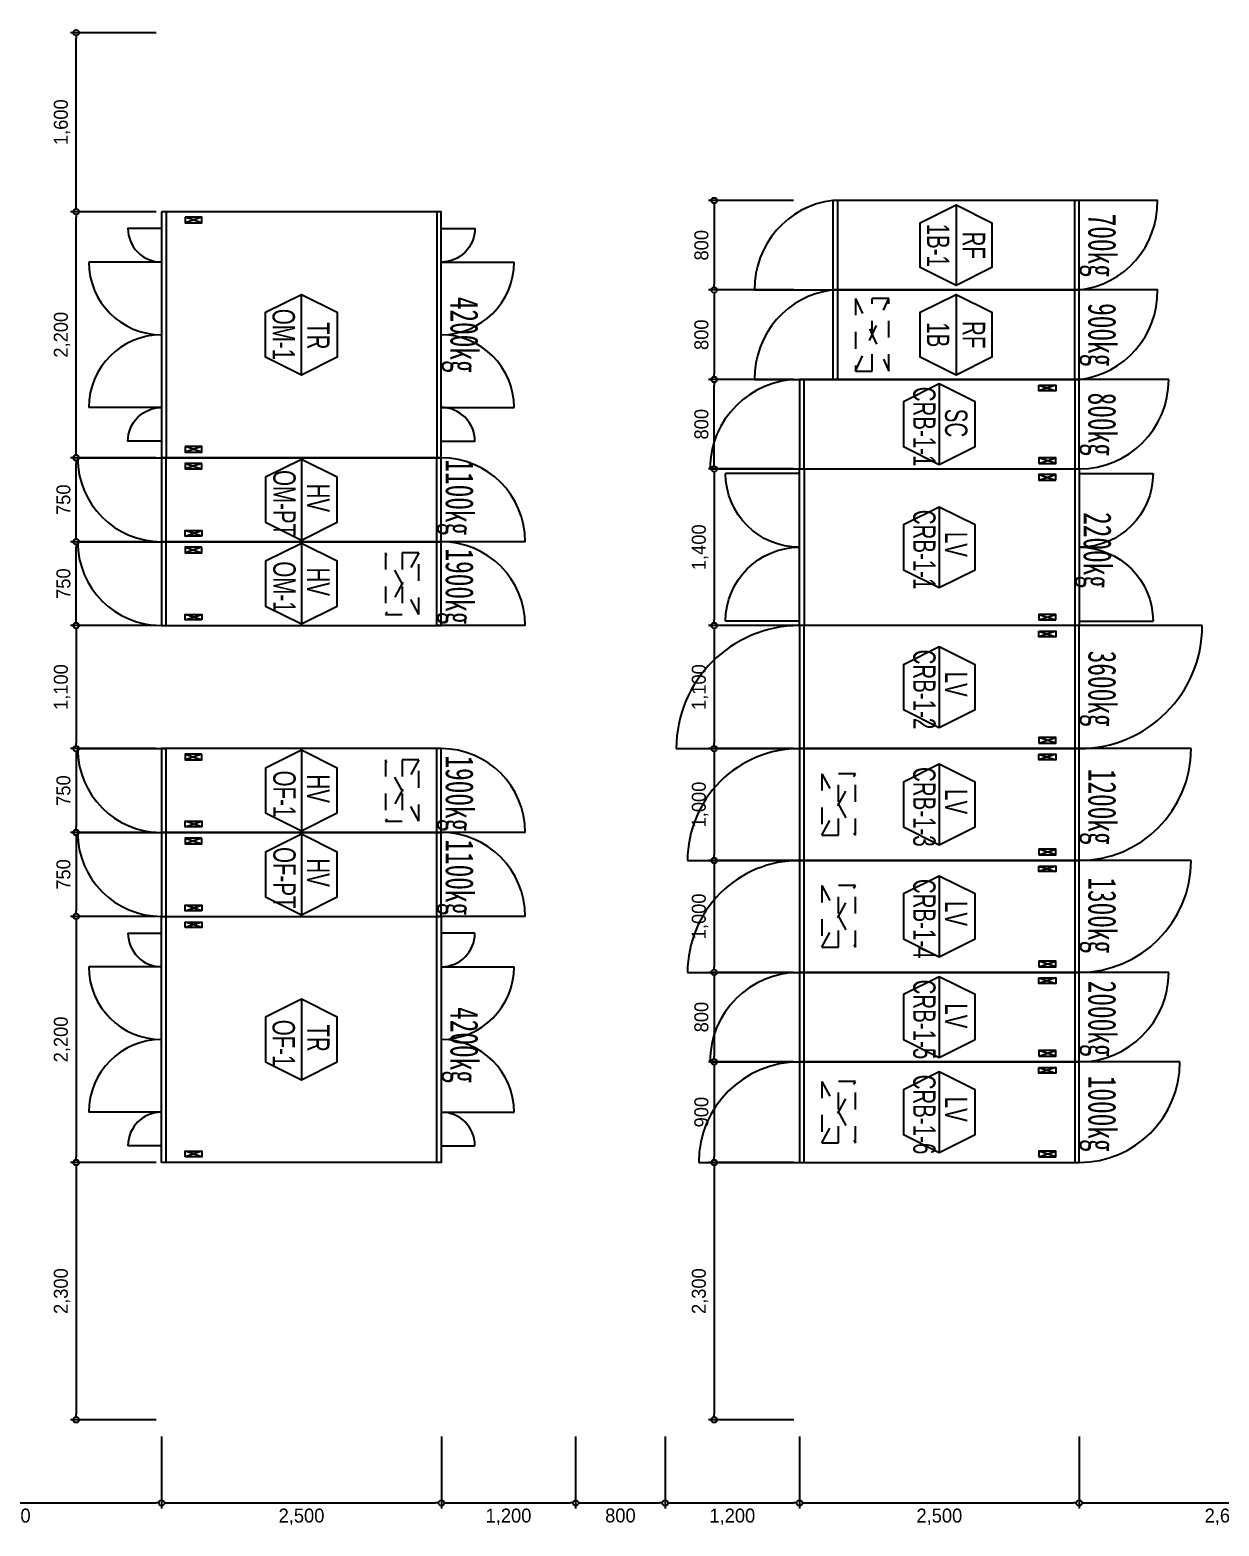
# Model space of a CAD drawing. Header units: millimetres. Extents: x 89978 to 501025, y -351975 to 837171.
# Drawn here: x 118677 to 129304, y -245645 to -232270 of the extents above; entities that cross this region are included whole.
import ezdxf
from ezdxf.enums import TextEntityAlignment as Align

# ---------------------------------------------------------------- set-up
doc = ezdxf.new("R2010")
doc.units = ezdxf.units.MM
doc.header["$LTSCALE"] = 150
doc.linetypes.add('D1', pattern=[3, 1, -1, 1])
doc.layers.get('Defpoints').update_dxf_attribs({"color": 150})
for name, color, linetype in [('------00 Switch Gear', 3, 'Continuous'), ('------00 Switch Gear_Number', 1, 'Continuous'), ('-----36 Dimension', 1, 'Continuous'), ('20251030_전기하중검토', 241, 'Continuous'), ('e-panel-name', 7, 'Continuous')]:
    doc.layers.add(name, color=color, linetype=linetype)
doc.layers.add('NOPLOT', color=191, linetype='Continuous', plot=False)
doc.styles.add('dd', font='')
doc.styles.add('ELEC', font='')
doc.styles.add('Gtx', font='')
doc.styles.get('dd').set_extended_font_data('DotumChe')
doc.styles.get('ELEC').set_extended_font_data('Dotum')
doc.styles.get('Gtx').set_extended_font_data('Dotum')
doc.dimstyles.new('ELEC', dxfattribs={"dimscale": 100, "dimtxt": 2, "dimasz": 1, "dimexe": 2, "dimexo": 1, "dimgap": 1, "dimtad": 1, "dimdec": 0, "dimrnd": 0.25, "dimzin": 9, "dimdsep": 32, "dimlunit": 6, "dimtxsty": 'ELEC', "dimblk": 'Z_DOT', "dimcen": 3, "dimclrd": 7, "dimclre": 7, "dimclrt": 3, "dimadec": 0, "dimazin": 0, "dimtfac": 1, "dimtdec": 0, "dimtix": 1, "dimtmove": 2, "dimatfit": 1, "dimfxl": 1, "dimarcsym": 0})

# ---------------------------------------------------------------- blocks, each defined once
blk = doc.blocks.new('_DOTBLANK')
at = {"color": 0, "linetype": 'ByBlock'}
blk.add_line((-0.5, 0), (-1, 0), dxfattribs=at)
blk.add_circle((0, 0), 0.5, dxfattribs=at)
blk = doc.blocks.new('*D774')
at = {"layer": '-----36 Dimension', "color": 0, "lineweight": -2, "transparency": 16777216}
for p, q in [((125501, -234595, 0), (124741, -234595, 0)), ((124791, -234645, 0), (124791, -235345, 0)), ((125505, -235395, 0), (124741, -235395, 0))]:
    blk.add_line(p, q, dxfattribs=at)
at = {"layer": 'Defpoints', "color": 0, "transparency": 16777216}
for p in [(125551, -234595, 0), (124791, -235395, 0), (125555, -235395, 0)]:
    blk.add_point(p, dxfattribs=at)
at = {"layer": '-----36 Dimension', "color": 0, "lineweight": -2, "transparency": 16777216, "xscale": 50, "yscale": 50, "zscale": 50}
for p, rotation in [((124791, -234595, 0), 90), ((124791, -235395, 0), 270)]:
    blk.add_blockref('_DOTBLANK', p, dxfattribs=dict(at, rotation=rotation))
at = {"layer": '-----36 Dimension', "color": 0, "transparency": 16777216, "insert": (124678, -234995, 0), "char_height": 125, "attachment_point": 5, "rotation": 90, "style": 'Gtx'}
blk.add_mtext('800', dxfattribs=at)
blk = doc.blocks.new('Z_DOT')
for p, q in [((-2, 0), (2, 0)), ((0, -2), (0, 2))]:
    blk.add_line(p, q)
for radius in [2.5, 1.25]:
    blk.add_circle((0, 0), radius)
blk = doc.blocks.new('*D775')
at = {"layer": '-----36 Dimension', "color": 0, "lineweight": -2, "transparency": 16777216}
for p, q in [((125501, -233795, 0), (124741, -233795, 0)), ((124791, -233845, 0), (124791, -234545, 0)), ((125505, -234595, 0), (124741, -234595, 0))]:
    blk.add_line(p, q, dxfattribs=at)
at = {"layer": 'Defpoints', "color": 0, "transparency": 16777216}
for p in [(125551, -233795, 0), (124791, -234595, 0), (125555, -234595, 0)]:
    blk.add_point(p, dxfattribs=at)
at = {"layer": '-----36 Dimension', "color": 0, "lineweight": -2, "transparency": 16777216, "xscale": 50, "yscale": 50, "zscale": 50}
for p, rotation in [((124791, -233795, 0), 90), ((124791, -234595, 0), 270)]:
    blk.add_blockref('_DOTBLANK', p, dxfattribs=dict(at, rotation=rotation))
at = {"layer": '-----36 Dimension', "color": 0, "transparency": 16777216, "insert": (124678, -234195, 0), "char_height": 125, "attachment_point": 5, "rotation": 90, "style": 'Gtx'}
blk.add_mtext('800', dxfattribs=at)
blk = doc.blocks.new('750X2500')
at = {"layer": '------00 Switch Gear'}
for p, q in [((-3250, 750), (-2458, 750)), ((-2460, 750), (-2460, 0)), ((-210, 700), (-360, 650)), ((-360, 700), (-210, 650)), ((-40, 750), (-40, 0)), ((-210, 50), (-360, 100)), ((-360, 50), (-210, 100)), ((750, 0), (-42, 0))]:
    blk.add_line(p, q, dxfattribs=at)
for points in [[(-2500, 750), (-2500, 0), (0, 0), (0, 750)], [(-360, 700), (-210, 700), (-210, 650), (-360, 650)], [(-360, 50), (-210, 50), (-210, 100), (-360, 100)]]:
    blk.add_lwpolyline(points, close=True, dxfattribs=at)
for centre, start, end in [((-2500, 750), 180, 270), ((0, 0), 0, 90)]:
    blk.add_arc(centre, 750, start, end, dxfattribs=at)
blk = doc.blocks.new('*D704')
at = {"layer": '-----36 Dimension', "color": 0, "lineweight": -2, "transparency": 16777216}
for p, q in [((119803, -236845), (119040, -236845)), ((119090, -237545), (119090, -236895)), ((119804, -237595), (119040, -237595))]:
    blk.add_line(p, q, dxfattribs=at)
at = {"layer": 'Defpoints', "color": 0, "transparency": 16777216}
for p in [(119090, -236845), (119853, -236845), (119854, -237595)]:
    blk.add_point(p, dxfattribs=at)
at = {"layer": '-----36 Dimension', "color": 0, "lineweight": -2, "transparency": 16777216, "xscale": 50, "yscale": 50, "zscale": 50}
for p, rotation in [((119090, -236845), 90), ((119090, -237595), 270)]:
    blk.add_blockref('_DOTBLANK', p, dxfattribs=dict(at, rotation=rotation))
at = {"layer": '-----36 Dimension', "color": 0, "transparency": 16777216, "insert": (118977, -237220), "char_height": 125, "attachment_point": 5, "rotation": 90, "style": 'Gtx'}
blk.add_mtext('750', dxfattribs=at)
blk = doc.blocks.new('*D705')
at = {"layer": '-----36 Dimension', "color": 0, "lineweight": -2, "transparency": 16777216}
for p, q in [((119803, -236095), (119040, -236095)), ((119090, -236795), (119090, -236145)), ((119803, -236845), (119040, -236845))]:
    blk.add_line(p, q, dxfattribs=at)
at = {"layer": 'Defpoints', "color": 0, "transparency": 16777216}
for p in [(119090, -236095), (119853, -236095), (119853, -236845)]:
    blk.add_point(p, dxfattribs=at)
at = {"layer": '-----36 Dimension', "color": 0, "lineweight": -2, "transparency": 16777216, "xscale": 50, "yscale": 50, "zscale": 50}
for p, rotation in [((119090, -236095), 90), ((119090, -236845), 270)]:
    blk.add_blockref('_DOTBLANK', p, dxfattribs=dict(at, rotation=rotation))
at = {"layer": '-----36 Dimension', "color": 0, "transparency": 16777216, "insert": (118977, -236470), "char_height": 125, "attachment_point": 5, "rotation": 90, "style": 'Gtx'}
blk.add_mtext('750', dxfattribs=at)
blk = doc.blocks.new('*D706')
at = {"layer": '-----36 Dimension', "color": 0, "lineweight": -2, "transparency": 16777216}
for p, q in [((125504, -235395, 0), (124741, -235395, 0)), ((124791, -236145, 0), (124791, -235445, 0)), ((125501, -236195, 0), (124741, -236195, 0))]:
    blk.add_line(p, q, dxfattribs=at)
at = {"layer": 'Defpoints', "color": 0, "transparency": 16777216}
for p in [(124791, -235395, 0), (125554, -235395, 0), (125551, -236195)]:
    blk.add_point(p, dxfattribs=at)
at = {"layer": '-----36 Dimension', "color": 0, "lineweight": -2, "transparency": 16777216, "xscale": 50, "yscale": 50, "zscale": 50}
for p, rotation in [((124791, -235395, 0), 90), ((124791, -236195, 0), 270)]:
    blk.add_blockref('_DOTBLANK', p, dxfattribs=dict(at, rotation=rotation))
at = {"layer": '-----36 Dimension', "color": 0, "transparency": 16777216, "insert": (124678, -235795, 0), "char_height": 125, "attachment_point": 5, "rotation": 90, "style": 'Gtx'}
blk.add_mtext('800', dxfattribs=at)
blk = doc.blocks.new('800X2500')
at = {"layer": '------00 Switch Gear'}
for p, q in [((-2460, 800), (-2460, 0)), ((-210, 750), (-360, 700)), ((-360, 750), (-210, 700)), ((800, 800), (-42, 800)), ((-40, 800), (-40, 0)), ((-3300, 0), (-2458, 0)), ((-210, 50), (-360, 100)), ((-360, 50), (-210, 100))]:
    blk.add_line(p, q, dxfattribs=at)
for points in [[(-2500, 800), (-2500, 0), (0, 0), (0, 800)], [(-360, 750), (-210, 750), (-210, 700), (-360, 700)], [(-360, 50), (-210, 50), (-210, 100), (-360, 100)]]:
    blk.add_lwpolyline(points, close=True, dxfattribs=at)
for centre, start, end in [((-2500, 0), 90, 180), ((0, 800), 270, 0)]:
    blk.add_arc(centre, 800, start, end, dxfattribs=at)
blk = doc.blocks.new('1100X2500')
at = {"layer": '------00 Switch Gear'}
for p, q in [((-2460, 1100), (-2460, 0)), ((1100, 1100), (-42, 1100)), ((-40, 1100), (-40, 0)), ((-210, 1050), (-360, 1000)), ((-360, 1050), (-210, 1000)), ((-3600, 0), (-2458, 0)), ((-210, 50), (-360, 100)), ((-360, 50), (-210, 100))]:
    blk.add_line(p, q, dxfattribs=at)
at = {"layer": '------00 Switch Gear', "elevation": 0}
for points in [[(-2500, 1100), (-2500, 0), (0, 0), (0, 1100)], [(-360, 1050), (-210, 1050), (-210, 1000), (-360, 1000)], [(-360, 50), (-210, 50), (-210, 100), (-360, 100)]]:
    blk.add_lwpolyline(points, close=True, dxfattribs=at)
at = {"layer": '------00 Switch Gear'}
for centre, start, end in [((-2500, 0), 90, 180), ((0, 1100), 270, 0)]:
    blk.add_arc(centre, 1100, start, end, dxfattribs=at)
blk = doc.blocks.new('900X2500')
at = {"layer": '------00 Switch Gear'}
for p, q in [((-2460, 900), (-2460, 0)), ((-210, 850), (-360, 800)), ((-360, 850), (-210, 800)), ((900, 900), (-42, 900)), ((-40, 900), (-40, 0)), ((-3400, 0), (-2458, 0)), ((-210, 50), (-360, 100)), ((-360, 50), (-210, 100))]:
    blk.add_line(p, q, dxfattribs=at)
at = {"layer": '------00 Switch Gear', "elevation": 0}
for points in [[(-2500, 900), (-2500, 0), (0, 0), (0, 900)], [(-360, 850), (-210, 850), (-210, 800), (-360, 800)], [(-360, 50), (-210, 50), (-210, 100), (-360, 100)]]:
    blk.add_lwpolyline(points, close=True, dxfattribs=at)
at = {"layer": '------00 Switch Gear'}
for centre, start, end in [((-2500, 0), 90, 180), ((0, 900), 270, 0)]:
    blk.add_arc(centre, 900, start, end, dxfattribs=at)
blk = doc.blocks.new('*D719')
at = {"layer": '-----36 Dimension', "color": 0, "lineweight": -2, "transparency": 16777216}
for p, q in [((117104, -244845), (117104, -245489)), ((119854, -244845), (119854, -245489)), ((117154, -245439), (119804, -245439))]:
    blk.add_line(p, q, dxfattribs=at)
at = {"layer": 'Defpoints', "color": 0, "transparency": 16777216}
for p in [(117104, -243595), (119854, -243595), (119854, -245439)]:
    blk.add_point(p, dxfattribs=at)
at = {"layer": '-----36 Dimension', "color": 0, "lineweight": -2, "transparency": 16777216, "xscale": 50, "yscale": 50, "zscale": 50, "rotation": 180}
blk.add_blockref('_DOTBLANK', (117104, -245439), dxfattribs=at)
at = {"layer": '-----36 Dimension', "color": 0, "lineweight": -2, "transparency": 16777216, "xscale": 50, "yscale": 50, "zscale": 50}
blk.add_blockref('_DOTBLANK', (119854, -245439), dxfattribs=at)
at = {"layer": '-----36 Dimension', "color": 0, "transparency": 16777216, "insert": (118479, -245563), "char_height": 125, "attachment_point": 5, "style": 'Gtx'}
blk.add_mtext('2,750', dxfattribs=at)
blk = doc.blocks.new('*D720')
at = {"layer": '-----36 Dimension', "color": 0, "lineweight": -2, "transparency": 16777216}
for p, q in [((119854, -244845), (119854, -245489)), ((122354, -244845), (122354, -245489)), ((119904, -245439), (122304, -245439))]:
    blk.add_line(p, q, dxfattribs=at)
at = {"layer": 'Defpoints', "color": 0, "transparency": 16777216}
for p in [(119854, -243595), (122354, -243595), (122354, -245439)]:
    blk.add_point(p, dxfattribs=at)
at = {"layer": '-----36 Dimension', "color": 0, "lineweight": -2, "transparency": 16777216, "xscale": 50, "yscale": 50, "zscale": 50, "rotation": 180}
blk.add_blockref('_DOTBLANK', (119854, -245439), dxfattribs=at)
at = {"layer": '-----36 Dimension', "color": 0, "lineweight": -2, "transparency": 16777216, "xscale": 50, "yscale": 50, "zscale": 50}
blk.add_blockref('_DOTBLANK', (122354, -245439), dxfattribs=at)
at = {"layer": '-----36 Dimension', "color": 0, "transparency": 16777216, "insert": (121104, -245563), "char_height": 125, "attachment_point": 5, "style": 'Gtx'}
blk.add_mtext('2,500', dxfattribs=at)
blk = doc.blocks.new('*D721')
at = {"layer": '-----36 Dimension', "color": 0, "lineweight": -2, "transparency": 16777216}
for p, q in [((122354, -244845), (122354, -245489)), ((123554, -244845), (123554, -245489)), ((122404, -245439), (123504, -245439))]:
    blk.add_line(p, q, dxfattribs=at)
at = {"layer": 'Defpoints', "color": 0, "transparency": 16777216}
for p in [(122354, -243595), (123554, -243595), (123554, -245439)]:
    blk.add_point(p, dxfattribs=at)
at = {"layer": '-----36 Dimension', "color": 0, "lineweight": -2, "transparency": 16777216, "xscale": 50, "yscale": 50, "zscale": 50, "rotation": 180}
blk.add_blockref('_DOTBLANK', (122354, -245439), dxfattribs=at)
at = {"layer": '-----36 Dimension', "color": 0, "lineweight": -2, "transparency": 16777216, "xscale": 50, "yscale": 50, "zscale": 50}
blk.add_blockref('_DOTBLANK', (123554, -245439), dxfattribs=at)
at = {"layer": '-----36 Dimension', "color": 0, "transparency": 16777216, "insert": (122954, -245563), "char_height": 125, "attachment_point": 5, "style": 'Gtx'}
blk.add_mtext('1,200', dxfattribs=at)
blk = doc.blocks.new('*D722')
at = {"layer": '-----36 Dimension', "color": 0, "lineweight": -2, "transparency": 16777216}
for p, q in [((125554, -244845), (125554, -245489)), ((128054, -244845), (128054, -245489)), ((125604, -245439), (128004, -245439))]:
    blk.add_line(p, q, dxfattribs=at)
at = {"layer": 'Defpoints', "color": 0, "transparency": 16777216}
for p in [(125554, -243595), (128054, -243595), (128054, -245439)]:
    blk.add_point(p, dxfattribs=at)
at = {"layer": '-----36 Dimension', "color": 0, "lineweight": -2, "transparency": 16777216, "xscale": 50, "yscale": 50, "zscale": 50, "rotation": 180}
blk.add_blockref('_DOTBLANK', (125554, -245439), dxfattribs=at)
at = {"layer": '-----36 Dimension', "color": 0, "lineweight": -2, "transparency": 16777216, "xscale": 50, "yscale": 50, "zscale": 50}
blk.add_blockref('_DOTBLANK', (128054, -245439), dxfattribs=at)
at = {"layer": '-----36 Dimension', "color": 0, "transparency": 16777216, "insert": (126804, -245563), "char_height": 125, "attachment_point": 5, "style": 'Gtx'}
blk.add_mtext('2,500', dxfattribs=at)
blk = doc.blocks.new('*D723')
at = {"layer": '-----36 Dimension', "color": 0, "lineweight": -2, "transparency": 16777216}
for p, q in [((128054, -244845), (128054, -245489)), ((130704, -244845), (130704, -245489)), ((128104, -245439), (130654, -245439))]:
    blk.add_line(p, q, dxfattribs=at)
at = {"layer": 'Defpoints', "color": 0, "transparency": 16777216}
for p in [(128054, -243595), (130704, -243595), (130704, -245439)]:
    blk.add_point(p, dxfattribs=at)
at = {"layer": '-----36 Dimension', "color": 0, "lineweight": -2, "transparency": 16777216, "xscale": 50, "yscale": 50, "zscale": 50, "rotation": 180}
blk.add_blockref('_DOTBLANK', (128054, -245439), dxfattribs=at)
at = {"layer": '-----36 Dimension', "color": 0, "lineweight": -2, "transparency": 16777216, "xscale": 50, "yscale": 50, "zscale": 50}
blk.add_blockref('_DOTBLANK', (130704, -245439), dxfattribs=at)
at = {"layer": '-----36 Dimension', "color": 0, "transparency": 16777216, "insert": (129379, -245563), "char_height": 125, "attachment_point": 5, "style": 'Gtx'}
blk.add_mtext('2,650', dxfattribs=at)
blk = doc.blocks.new('*D736')
at = {"layer": '-----36 Dimension', "color": 0, "lineweight": -2, "transparency": 16777216}
for p, q in [((123554, -244845), (123554, -245489)), ((124354, -244845), (124354, -245489)), ((123604, -245439), (124304, -245439))]:
    blk.add_line(p, q, dxfattribs=at)
at = {"layer": 'Defpoints', "color": 0, "transparency": 16777216}
for p in [(123554, -243595), (124354, -243595), (124354, -245439)]:
    blk.add_point(p, dxfattribs=at)
at = {"layer": '-----36 Dimension', "color": 0, "lineweight": -2, "transparency": 16777216, "xscale": 50, "yscale": 50, "zscale": 50, "rotation": 180}
blk.add_blockref('_DOTBLANK', (123554, -245439), dxfattribs=at)
at = {"layer": '-----36 Dimension', "color": 0, "lineweight": -2, "transparency": 16777216, "xscale": 50, "yscale": 50, "zscale": 50}
blk.add_blockref('_DOTBLANK', (124354, -245439), dxfattribs=at)
at = {"layer": '-----36 Dimension', "color": 0, "transparency": 16777216, "insert": (123954, -245551), "char_height": 125, "attachment_point": 5, "style": 'Gtx'}
blk.add_mtext('800', dxfattribs=at)
blk = doc.blocks.new('*D737')
at = {"layer": '-----36 Dimension', "color": 0, "lineweight": -2, "transparency": 16777216}
for p, q in [((124354, -244845), (124354, -245489)), ((125554, -244845), (125554, -245489)), ((124404, -245439), (125504, -245439))]:
    blk.add_line(p, q, dxfattribs=at)
at = {"layer": 'Defpoints', "color": 0, "transparency": 16777216}
for p in [(124354, -243595), (125554, -243595), (125554, -245439)]:
    blk.add_point(p, dxfattribs=at)
at = {"layer": '-----36 Dimension', "color": 0, "lineweight": -2, "transparency": 16777216, "xscale": 50, "yscale": 50, "zscale": 50, "rotation": 180}
blk.add_blockref('_DOTBLANK', (124354, -245439), dxfattribs=at)
at = {"layer": '-----36 Dimension', "color": 0, "lineweight": -2, "transparency": 16777216, "xscale": 50, "yscale": 50, "zscale": 50}
blk.add_blockref('_DOTBLANK', (125554, -245439), dxfattribs=at)
at = {"layer": '-----36 Dimension', "color": 0, "transparency": 16777216, "insert": (124954, -245563), "char_height": 125, "attachment_point": 5, "style": 'Gtx'}
blk.add_mtext('1,200', dxfattribs=at)
blk = doc.blocks.new('*D858')
at = {"layer": '-----36 Dimension', "color": 0, "lineweight": -2, "transparency": 16777216}
for p, q in [((119804, -233895), (119040, -233895)), ((119090, -236045), (119090, -233945)), ((119803, -236095), (119040, -236095))]:
    blk.add_line(p, q, dxfattribs=at)
at = {"layer": 'Defpoints', "color": 0, "transparency": 16777216}
for p in [(119090, -233895), (119854, -233895), (119853, -236095)]:
    blk.add_point(p, dxfattribs=at)
at = {"layer": '-----36 Dimension', "color": 0, "lineweight": -2, "transparency": 16777216, "xscale": 50, "yscale": 50, "zscale": 50}
for p, rotation in [((119090, -233895), 90), ((119090, -236095), 270)]:
    blk.add_blockref('_DOTBLANK', p, dxfattribs=dict(at, rotation=rotation))
at = {"layer": '-----36 Dimension', "color": 0, "transparency": 16777216, "insert": (118965, -234995), "char_height": 125, "attachment_point": 5, "rotation": 90, "style": 'Gtx'}
blk.add_mtext('2,200', dxfattribs=at)
blk = doc.blocks.new('*D859')
at = {"layer": '-----36 Dimension', "color": 0, "lineweight": -2, "transparency": 16777216}
for p, q in [((119804, -232295), (119040, -232295)), ((119090, -233845), (119090, -232345)), ((119804, -233895), (119040, -233895))]:
    blk.add_line(p, q, dxfattribs=at)
at = {"layer": 'Defpoints', "color": 0, "transparency": 16777216}
for p in [(119090, -232295), (119854, -232295), (119854, -233895)]:
    blk.add_point(p, dxfattribs=at)
at = {"layer": '-----36 Dimension', "color": 0, "lineweight": -2, "transparency": 16777216, "xscale": 50, "yscale": 50, "zscale": 50}
for p, rotation in [((119090, -232295), 90), ((119090, -233895), 270)]:
    blk.add_blockref('_DOTBLANK', p, dxfattribs=dict(at, rotation=rotation))
at = {"layer": '-----36 Dimension', "color": 0, "transparency": 16777216, "insert": (118965, -233095), "char_height": 125, "attachment_point": 5, "rotation": 90, "style": 'Gtx'}
blk.add_mtext('1,600', dxfattribs=at)
blk = doc.blocks.new('*D860')
at = {"layer": '-----36 Dimension', "color": 0, "lineweight": -2, "transparency": 16777216}
for p, q in [((119804, -237595), (119040, -237595)), ((119090, -237645), (119090, -238645)), ((119804, -238695), (119040, -238695))]:
    blk.add_line(p, q, dxfattribs=at)
at = {"layer": 'Defpoints', "color": 0, "transparency": 16777216}
for p in [(119854, -237595), (119090, -238695), (119854, -238695)]:
    blk.add_point(p, dxfattribs=at)
at = {"layer": '-----36 Dimension', "color": 0, "lineweight": -2, "transparency": 16777216, "xscale": 50, "yscale": 50, "zscale": 50}
for p, rotation in [((119090, -237595), 90), ((119090, -238695), 270)]:
    blk.add_blockref('_DOTBLANK', p, dxfattribs=dict(at, rotation=rotation))
at = {"layer": '-----36 Dimension', "color": 0, "transparency": 16777216, "insert": (118965, -238145), "char_height": 125, "attachment_point": 5, "rotation": 90, "style": 'Gtx'}
blk.add_mtext('1,100', dxfattribs=at)
blk = doc.blocks.new('*D861')
at = {"layer": '-----36 Dimension', "color": 0, "lineweight": -2, "transparency": 16777216}
for p, q in [((119804, -238695), (119040, -238695)), ((119090, -238745), (119090, -239395)), ((119804, -239445), (119040, -239445))]:
    blk.add_line(p, q, dxfattribs=at)
at = {"layer": 'Defpoints', "color": 0, "transparency": 16777216}
for p in [(119854, -238695), (119090, -239445), (119854, -239445)]:
    blk.add_point(p, dxfattribs=at)
at = {"layer": '-----36 Dimension', "color": 0, "lineweight": -2, "transparency": 16777216, "xscale": 50, "yscale": 50, "zscale": 50}
for p, rotation in [((119090, -238695), 90), ((119090, -239445), 270)]:
    blk.add_blockref('_DOTBLANK', p, dxfattribs=dict(at, rotation=rotation))
at = {"layer": '-----36 Dimension', "color": 0, "transparency": 16777216, "insert": (118977, -239070), "char_height": 125, "attachment_point": 5, "rotation": 90, "style": 'Gtx'}
blk.add_mtext('750', dxfattribs=at)
blk = doc.blocks.new('*D862')
at = {"layer": '-----36 Dimension', "color": 0, "lineweight": -2, "transparency": 16777216}
for p, q in [((119804, -239445), (119040, -239445)), ((119090, -239495), (119090, -240145)), ((119804, -240195), (119040, -240195))]:
    blk.add_line(p, q, dxfattribs=at)
at = {"layer": 'Defpoints', "color": 0, "transparency": 16777216}
for p in [(119854, -239445), (119090, -240195), (119854, -240195)]:
    blk.add_point(p, dxfattribs=at)
at = {"layer": '-----36 Dimension', "color": 0, "lineweight": -2, "transparency": 16777216, "xscale": 50, "yscale": 50, "zscale": 50}
for p, rotation in [((119090, -239445), 90), ((119090, -240195), 270)]:
    blk.add_blockref('_DOTBLANK', p, dxfattribs=dict(at, rotation=rotation))
at = {"layer": '-----36 Dimension', "color": 0, "transparency": 16777216, "insert": (118977, -239820), "char_height": 125, "attachment_point": 5, "rotation": 90, "style": 'Gtx'}
blk.add_mtext('750', dxfattribs=at)
blk = doc.blocks.new('*D863')
at = {"layer": '-----36 Dimension', "color": 0, "lineweight": -2, "transparency": 16777216}
for p, q in [((119804, -240195), (119040, -240195)), ((119090, -240245), (119090, -242345)), ((119804, -242395), (119040, -242395))]:
    blk.add_line(p, q, dxfattribs=at)
at = {"layer": 'Defpoints', "color": 0, "transparency": 16777216}
for p in [(119854, -240195), (119090, -242395), (119854, -242395)]:
    blk.add_point(p, dxfattribs=at)
at = {"layer": '-----36 Dimension', "color": 0, "lineweight": -2, "transparency": 16777216, "xscale": 50, "yscale": 50, "zscale": 50}
for p, rotation in [((119090, -240195), 90), ((119090, -242395), 270)]:
    blk.add_blockref('_DOTBLANK', p, dxfattribs=dict(at, rotation=rotation))
at = {"layer": '-----36 Dimension', "color": 0, "transparency": 16777216, "insert": (118965, -241295), "char_height": 125, "attachment_point": 5, "rotation": 90, "style": 'Gtx'}
blk.add_mtext('2,200', dxfattribs=at)
blk = doc.blocks.new('*D864')
at = {"layer": '-----36 Dimension', "color": 0, "lineweight": -2, "transparency": 16777216}
for p, q in [((119804, -242395), (119040, -242395)), ((119090, -242445), (119090, -244645)), ((119804, -244695), (119040, -244695))]:
    blk.add_line(p, q, dxfattribs=at)
at = {"layer": 'Defpoints', "color": 0, "transparency": 16777216}
for p in [(119854, -242395), (119090, -244695), (119854, -244695)]:
    blk.add_point(p, dxfattribs=at)
at = {"layer": '-----36 Dimension', "color": 0, "lineweight": -2, "transparency": 16777216, "xscale": 50, "yscale": 50, "zscale": 50}
for p, rotation in [((119090, -242395), 90), ((119090, -244695), 270)]:
    blk.add_blockref('_DOTBLANK', p, dxfattribs=dict(at, rotation=rotation))
at = {"layer": '-----36 Dimension', "color": 0, "transparency": 16777216, "insert": (118965, -243545), "char_height": 125, "attachment_point": 5, "rotation": 90, "style": 'Gtx'}
blk.add_mtext('2,300', dxfattribs=at)
blk = doc.blocks.new('*D866')
at = {"layer": '-----36 Dimension', "color": 0, "lineweight": -2, "transparency": 16777216}
for p, q in [((125504, -237595), (124741, -237595)), ((124791, -237645), (124791, -238645)), ((125504, -238695), (124741, -238695))]:
    blk.add_line(p, q, dxfattribs=at)
at = {"layer": 'Defpoints', "color": 0, "transparency": 16777216}
for p in [(125554, -237595), (124791, -238695), (125554, -238695)]:
    blk.add_point(p, dxfattribs=at)
at = {"layer": '-----36 Dimension', "color": 0, "lineweight": -2, "transparency": 16777216, "xscale": 50, "yscale": 50, "zscale": 50}
for p, rotation in [((124791, -237595), 90), ((124791, -238695), 270)]:
    blk.add_blockref('_DOTBLANK', p, dxfattribs=dict(at, rotation=rotation))
at = {"layer": '-----36 Dimension', "color": 0, "transparency": 16777216, "insert": (124666, -238145), "char_height": 125, "attachment_point": 5, "rotation": 90, "style": 'Gtx'}
blk.add_mtext('1,100', dxfattribs=at)
blk = doc.blocks.new('*D869')
at = {"layer": '-----36 Dimension', "color": 0, "lineweight": -2, "transparency": 16777216}
for p, q in [((125504, -240695), (124741, -240695)), ((124791, -240745), (124791, -241445)), ((125504, -241495), (124741, -241495))]:
    blk.add_line(p, q, dxfattribs=at)
at = {"layer": 'Defpoints', "color": 0, "transparency": 16777216}
for p in [(125554, -240695), (124791, -241495), (125554, -241495)]:
    blk.add_point(p, dxfattribs=at)
at = {"layer": '-----36 Dimension', "color": 0, "lineweight": -2, "transparency": 16777216, "xscale": 50, "yscale": 50, "zscale": 50}
for p, rotation in [((124791, -240695), 90), ((124791, -241495), 270)]:
    blk.add_blockref('_DOTBLANK', p, dxfattribs=dict(at, rotation=rotation))
at = {"layer": '-----36 Dimension', "color": 0, "transparency": 16777216, "insert": (124678, -241095), "char_height": 125, "attachment_point": 5, "rotation": 90, "style": 'Gtx'}
blk.add_mtext('800', dxfattribs=at)
blk = doc.blocks.new('*D870')
at = {"layer": '-----36 Dimension', "color": 0, "lineweight": -2, "transparency": 16777216}
for p, q in [((125504, -241495), (124741, -241495)), ((124791, -241545), (124791, -242345)), ((125504, -242395), (124741, -242395))]:
    blk.add_line(p, q, dxfattribs=at)
at = {"layer": 'Defpoints', "color": 0, "transparency": 16777216}
for p in [(125554, -241495), (124791, -242395), (125554, -242395)]:
    blk.add_point(p, dxfattribs=at)
at = {"layer": '-----36 Dimension', "color": 0, "lineweight": -2, "transparency": 16777216, "xscale": 50, "yscale": 50, "zscale": 50}
for p, rotation in [((124791, -241495), 90), ((124791, -242395), 270)]:
    blk.add_blockref('_DOTBLANK', p, dxfattribs=dict(at, rotation=rotation))
at = {"layer": '-----36 Dimension', "color": 0, "transparency": 16777216, "insert": (124678, -241945), "char_height": 125, "attachment_point": 5, "rotation": 90, "style": 'Gtx'}
blk.add_mtext('900', dxfattribs=at)
blk = doc.blocks.new('*D871')
at = {"layer": '-----36 Dimension', "color": 0, "lineweight": -2, "transparency": 16777216}
for p, q in [((125504, -242395), (124741, -242395)), ((124791, -242445), (124791, -244645)), ((125504, -244695), (124741, -244695))]:
    blk.add_line(p, q, dxfattribs=at)
at = {"layer": 'Defpoints', "color": 0, "transparency": 16777216}
for p in [(125554, -242395), (124791, -244695), (125554, -244695)]:
    blk.add_point(p, dxfattribs=at)
at = {"layer": '-----36 Dimension', "color": 0, "lineweight": -2, "transparency": 16777216, "xscale": 50, "yscale": 50, "zscale": 50}
for p, rotation in [((124791, -242395), 90), ((124791, -244695), 270)]:
    blk.add_blockref('_DOTBLANK', p, dxfattribs=dict(at, rotation=rotation))
at = {"layer": '-----36 Dimension', "color": 0, "transparency": 16777216, "insert": (124666, -243545), "char_height": 125, "attachment_point": 5, "rotation": 90, "style": 'Gtx'}
blk.add_mtext('2,300', dxfattribs=at)
blk = doc.blocks.new('1400X2500')
at = {"layer": '------00 Switch Gear'}
for p, q in [((-2500, 1360, 0), (-3160, 1360, 0)), ((-2458, 0, 0), (-2458, 1400, 0)), ((-360, 1350, 0), (-210, 1300, 0)), ((-360, 1300, 0), (-210, 1350, 0)), ((-40, 0), (-40, 1400)), ((0, 1360, 0), (660, 1360, 0)), ((-2500, 40, 0), (-3160, 40, 0)), ((-360, 100, 0), (-210, 50, 0)), ((-360, 50, 0), (-210, 100, 0)), ((0, 40, 0), (660, 40, 0))]:
    blk.add_line(p, q, dxfattribs=at)
for points in [[(0, 0), (0, 1400), (-2500, 1400), (-2500, 0)], [(-210, 1350), (-210, 1300), (-360, 1300), (-360, 1350)], [(-210, 100), (-210, 50), (-360, 50), (-360, 100)]]:
    blk.add_lwpolyline(points, close=True, dxfattribs=at)
for centre, start, end in [((-2500, 1360, 0), 180, 270), ((0, 1360, 0), 270, 0), ((-2500, 40, 0), 90, 180), ((0, 40, 0), 0, 90)]:
    blk.add_arc(centre, 660, start, end, dxfattribs=at)
blk = doc.blocks.new('*D3022')
at = {"layer": '-----36 Dimension', "color": 0, "lineweight": -2, "transparency": 16777216}
for p, q in [((125501, -236195), (124741, -236195)), ((124791, -236245), (124791, -237545)), ((128004, -237595), (124741, -237595))]:
    blk.add_line(p, q, dxfattribs=at)
at = {"layer": 'Defpoints', "color": 0, "transparency": 16777216}
for p in [(125551, -236195, 0), (124791, -237595), (128054, -237595)]:
    blk.add_point(p, dxfattribs=at)
at = {"layer": '-----36 Dimension', "color": 0, "lineweight": -2, "transparency": 16777216, "xscale": 50, "yscale": 50, "zscale": 50}
for p, rotation in [((124791, -236195), 90), ((124791, -237595), 270)]:
    blk.add_blockref('_DOTBLANK', p, dxfattribs=dict(at, rotation=rotation))
at = {"layer": '-----36 Dimension', "color": 0, "transparency": 16777216, "insert": (124666, -236895), "char_height": 125, "attachment_point": 5, "rotation": 90, "style": 'Gtx'}
blk.add_mtext('1,400', dxfattribs=at)
blk = doc.blocks.new('1000X2500')
at = {"layer": '------00 Switch Gear'}
for p, q in [((-2460, 0), (-2460, 1000)), ((-2290, 950), (-2140, 900)), ((-2140, 950), (-2290, 900)), ((1000, 1000), (-42, 1000)), ((-40, 0), (-40, 1000)), ((-3500, 0), (-2458, 0)), ((-2290, 50), (-2140, 100)), ((-2140, 50), (-2290, 100))]:
    blk.add_line(p, q, dxfattribs=at)
at = {"layer": '------00 Switch Gear', "elevation": 0}
for points in [[(0, 0), (0, 1000), (-2500, 1000), (-2500, 0)], [(-2140, 950), (-2290, 950), (-2290, 900), (-2140, 900)], [(-2140, 50), (-2290, 50), (-2290, 100), (-2140, 100)]]:
    blk.add_lwpolyline(points, close=True, dxfattribs=at)
at = {"layer": '------00 Switch Gear'}
for centre, start, end in [((-2500, 0), 90, 180), ((0, 1000), 270, 0)]:
    blk.add_arc(centre, 1000, start, end, dxfattribs=at)
blk = doc.blocks.new('*D3027')
at = {"layer": '-----36 Dimension', "color": 0, "lineweight": -2, "transparency": 16777216}
for p, q in [((125504, -238695), (124741, -238695)), ((124791, -238745), (124791, -239645)), ((125504, -239695), (124741, -239695))]:
    blk.add_line(p, q, dxfattribs=at)
at = {"layer": 'Defpoints', "color": 0, "transparency": 16777216}
for p in [(125554, -238695, 0), (124791, -239695), (125554, -239695, 0)]:
    blk.add_point(p, dxfattribs=at)
at = {"layer": '-----36 Dimension', "color": 0, "lineweight": -2, "transparency": 16777216, "xscale": 50, "yscale": 50, "zscale": 50}
for p, rotation in [((124791, -238695), 90), ((124791, -239695), 270)]:
    blk.add_blockref('_DOTBLANK', p, dxfattribs=dict(at, rotation=rotation))
at = {"layer": '-----36 Dimension', "color": 0, "transparency": 16777216, "insert": (124666, -239195), "char_height": 125, "attachment_point": 5, "rotation": 90, "style": 'Gtx'}
blk.add_mtext('1,000', dxfattribs=at)
blk = doc.blocks.new('*D3028')
at = {"layer": '-----36 Dimension', "color": 0, "lineweight": -2, "transparency": 16777216}
for p, q in [((125504, -239695), (124741, -239695)), ((124791, -239745), (124791, -240645)), ((125504, -240695), (124741, -240695))]:
    blk.add_line(p, q, dxfattribs=at)
at = {"layer": 'Defpoints', "color": 0, "transparency": 16777216}
for p in [(125554, -239695, 0), (124791, -240695), (125554, -240695, 0)]:
    blk.add_point(p, dxfattribs=at)
at = {"layer": '-----36 Dimension', "color": 0, "lineweight": -2, "transparency": 16777216, "xscale": 50, "yscale": 50, "zscale": 50}
for p, rotation in [((124791, -239695), 90), ((124791, -240695), 270)]:
    blk.add_blockref('_DOTBLANK', p, dxfattribs=dict(at, rotation=rotation))
at = {"layer": '-----36 Dimension', "color": 0, "transparency": 16777216, "insert": (124666, -240195), "char_height": 125, "attachment_point": 5, "rotation": 90, "style": 'Gtx'}
blk.add_mtext('1,000', dxfattribs=at)

msp = doc.modelspace()

# ---------------------------------------------------------------- linework, layer by layer
at = {"layer": '------00 Switch Gear'}
for p, q in [((125895.6, -234595), (125895.6, -233795)), ((128013.6, -234595), (128013.6, -233795)), ((119893.6, -233895), (119893.6, -236095)), ((122313.6, -233895), (122313.6, -236095)), ((120213.6, -233945), (120063.6, -233995)), ((120213.6, -233995), (120063.6, -233945)), ((125895.6, -235395), (125895.6, -234595)), ((128013.6, -235395), (128013.6, -234595)), ((120213.6, -235995), (120063.6, -236045)), ((120213.6, -236045), (120063.6, -235995)), ((119893.6, -242395), (119893.6, -240195)), ((122313.6, -242395), (122313.6, -240195)), ((119553.6, -240345), (119853.6, -240345)), ((120213.6, -240295), (120063.6, -240245)), ((120213.6, -240245), (120063.6, -240295)), ((122653.6, -240345), (122353.6, -240345)), ((119853.6, -240645), (119203.6, -240645)), ((122353.6, -240645), (123003.6, -240645)), ((119853.6, -241945), (119203.6, -241945)), ((122353.6, -241945), (123003.6, -241945)), ((119853.6, -242245), (119553.6, -242245)), ((120213.6, -242345), (120063.6, -242295)), ((120213.6, -242295), (120063.6, -242345)), ((122353.6, -242245), (122653.6, -242245))]:
    msp.add_line(p, q, dxfattribs=at)
at = {"layer": '------00 Switch Gear', "elevation": 0}
for points in [[(125853.6, -233795, 0.3857431), (125153.6, -234595), (125853.6, -234595)], [(128053.6, -234595, 0.3857431), (128753.6, -233795), (128053.6, -233795)], [(119853.6, -234045), (119553.6, -234045, 0.4142136), (119853.6, -234345), (119203.6, -234345)], [(122353.6, -234045), (122653.6, -234045, -0.4142136), (122353.6, -234345), (123003.6, -234345)], [(125853.6, -234595, 0.3857431), (125153.6, -235395), (125853.6, -235395)], [(128053.6, -235395, 0.3857431), (128753.6, -234595), (128053.6, -234595)], [(119853.6, -235945), (119553.6, -235945, -0.4142136), (119853.6, -235645), (119203.6, -235645)], [(122353.6, -235945), (122653.6, -235945, 0.4142136), (122353.6, -235645), (123003.6, -235645)]]:
    msp.add_lwpolyline(points, format="xyb", dxfattribs=at)
for points in [[(128053.6, -234595), (128053.6, -233795), (125853.6, -233795), (125853.6, -234595)], [(128053.6, -235395), (128053.6, -234595), (125853.6, -234595), (125853.6, -235395)]]:
    msp.add_lwpolyline(points, close=True, dxfattribs=at)
at = {"layer": '------00 Switch Gear'}
for points in [[(119853.6, -233895), (119853.6, -236095), (122353.6, -236095), (122353.6, -233895)], [(120063.6, -233945), (120063.6, -233995), (120213.6, -233995), (120213.6, -233945)], [(120063.6, -235995), (120063.6, -236045), (120213.6, -236045), (120213.6, -235995)], [(119853.6, -242395), (119853.6, -240195), (122353.6, -240195), (122353.6, -242395)], [(120063.6, -240295), (120063.6, -240245), (120213.6, -240245), (120213.6, -240295)], [(120063.6, -242345), (120063.6, -242295), (120213.6, -242295), (120213.6, -242345)]]:
    msp.add_lwpolyline(points, close=True, dxfattribs=at)
for centre, radius, start, end in [((119853.6, -234345), 650, 180, 270), ((122353.6, -234345), 650, 270, 0), ((119853.6, -235645), 650, 90, 180), ((122353.6, -235645), 650, 0, 90), ((119853.6, -240345), 300, 180, 270), ((122353.6, -240345), 300, 270, 0), ((119853.6, -240645), 650, 180, 270), ((122353.6, -240645), 650, 270, 0), ((119853.6, -241945), 650, 90, 180), ((122353.6, -241945), 650, 0, 90), ((119853.6, -242245), 300, 90, 180), ((122353.6, -242245), 300, 0, 90)]:
    msp.add_arc(centre, radius, start, end, dxfattribs=at)
at = {"layer": '------00 Switch Gear_Number', "color": 1, "elevation": 0}
for points in [[(126953.6, -233835), (126953.6, -234555), (126633.6, -234395.3), (126633.6, -233994.6), (126953.6, -233835), (127273.6, -233994.6), (127273.6, -234395.3), (126953.6, -234555)], [(126953.6, -234635), (126953.6, -235355), (126633.6, -235195.3), (126633.6, -234794.6), (126953.6, -234635), (127273.6, -234794.6), (127273.6, -235195.3), (126953.6, -235355)], [(126803.6, -235435), (126803.6, -236155), (127123.6, -235995.3), (127123.6, -235594.6), (126803.6, -235435), (126483.6, -235594.6), (126483.6, -235995.3), (126803.6, -236155)], [(126803.6, -236535), (126803.6, -237255), (127123.6, -237095.3), (127123.6, -236694.6), (126803.6, -236535), (126483.6, -236694.6), (126483.6, -237095.3), (126803.6, -237255)], [(126803.6, -237785), (126803.6, -238505), (127123.6, -238345.3), (127123.6, -237944.6), (126803.6, -237785), (126483.6, -237944.6), (126483.6, -238345.3), (126803.6, -238505)], [(126803.6, -240735), (126803.6, -241455), (127123.6, -241295.3), (127123.6, -240894.6), (126803.6, -240735), (126483.6, -240894.6), (126483.6, -241295.3), (126803.6, -241455)]]:
    msp.add_lwpolyline(points, dxfattribs=at)
at = {"layer": '------00 Switch Gear_Number', "color": 1}
for points in [[(121103.6, -235355), (121103.6, -234635), (121423.6, -234794.6), (121423.6, -235195.3), (121103.6, -235355), (120783.6, -235195.3), (120783.6, -234794.6), (121103.6, -234635)], [(121103.6, -236110), (121103.6, -236830), (121423.6, -236670.3), (121423.6, -236269.6), (121103.6, -236110), (120783.6, -236269.6), (120783.6, -236670.3), (121103.6, -236830)], [(121103.6, -236860), (121103.6, -237580), (121423.6, -237420.3), (121423.6, -237019.6), (121103.6, -236860), (120783.6, -237019.6), (120783.6, -237420.3), (121103.6, -237580)], [(121103.6, -238710), (121103.6, -239430), (121423.6, -239270.3), (121423.6, -238869.6), (121103.6, -238710), (120783.6, -238869.6), (120783.6, -239270.3), (121103.6, -239430)], [(126803.6, -238835), (126803.6, -239555), (127123.6, -239395.3), (127123.6, -238994.6), (126803.6, -238835), (126483.6, -238994.6), (126483.6, -239395.3), (126803.6, -239555)], [(121103.6, -239460), (121103.6, -240180), (121423.6, -240020.3), (121423.6, -239619.6), (121103.6, -239460), (120783.6, -239619.6), (120783.6, -240020.3), (121103.6, -240180)], [(126803.6, -239835), (126803.6, -240555), (127123.6, -240395.3), (127123.6, -239994.6), (126803.6, -239835), (126483.6, -239994.6), (126483.6, -240395.3), (126803.6, -240555)], [(121103.6, -240935), (121103.6, -241655), (121423.6, -241495.3), (121423.6, -241094.6), (121103.6, -240935), (120783.6, -241094.6), (120783.6, -241495.3), (121103.6, -241655)], [(126803.6, -241585), (126803.6, -242305), (127123.6, -242145.3), (127123.6, -241744.6), (126803.6, -241585), (126483.6, -241744.6), (126483.6, -242145.3), (126803.6, -242305)]]:
    msp.add_lwpolyline(points, dxfattribs=at)
at = {"layer": 'NOPLOT', "linetype": 'D1'}
for p, q in [((126053.6, -235320), (126353.6, -234670)), ((126053.6, -234670), (126353.6, -235320)), ((126203.6, -235320), (126203.6, -234670)), ((122153.6, -236945), (121853.6, -237495)), ((122153.6, -237495), (121853.6, -236945)), ((122003.6, -236945), (122003.6, -237495)), ((122153.6, -238795), (121853.6, -239345)), ((122153.6, -239345), (121853.6, -238795)), ((122003.6, -238795), (122003.6, -239345)), ((125753.6, -239470), (126053.6, -238920)), ((125753.6, -238920), (126053.6, -239470)), ((125903.6, -239470), (125903.6, -238920)), ((125753.6, -240470), (126053.6, -239920)), ((125753.6, -239920), (126053.6, -240470)), ((125903.6, -240470), (125903.6, -239920)), ((125753.6, -242220), (126053.6, -241670)), ((125753.6, -241670), (126053.6, -242220)), ((125903.6, -242220), (125903.6, -241670))]:
    msp.add_line(p, q, dxfattribs=at)
at = {"layer": 'NOPLOT', "linetype": 'D1', "elevation": 0}
for points in [[(126353.6, -235320), (126353.6, -234670), (126053.6, -234670), (126053.6, -235320)], [(126053.6, -239470), (126053.6, -238920), (125753.6, -238920), (125753.6, -239470)], [(126053.6, -240470), (126053.6, -239920), (125753.6, -239920), (125753.6, -240470)]]:
    msp.add_lwpolyline(points, close=True, dxfattribs=at)
at = {"layer": 'NOPLOT', "linetype": 'D1'}
for points in [[(121853.6, -236945), (121853.6, -237495), (122153.6, -237495), (122153.6, -236945)], [(121853.6, -238795), (121853.6, -239345), (122153.6, -239345), (122153.6, -238795)], [(126053.6, -242220), (126053.6, -241670), (125753.6, -241670), (125753.6, -242220)]]:
    msp.add_lwpolyline(points, close=True, dxfattribs=at)

# ---------------------------------------------------------------- block references
at = {"layer": '------00 Switch Gear'}
for name, p in [('800X2500', (128053.6, -236195)), ('1100X2500', (128053.6, -238695)), ('800X2500', (128053.6, -241495)), ('900X2500', (128053.6, -242395))]:
    msp.add_blockref(name, p, dxfattribs=at)
at = {"layer": '------00 Switch Gear', "rotation": 180}
for p in [(119853.6, -236095), (119853.6, -236845), (119853.6, -238695), (119853.6, -239445)]:
    msp.add_blockref('750X2500', p, dxfattribs=at)
at = {"layer": 'e-panel-name', "xscale": -1, "rotation": 180}
msp.add_blockref('1400X2500', (128053.6, -236195), dxfattribs=at)
at = {"layer": 'e-panel-name', "rotation": 180}
for p in [(125553.6, -238695), (125553.6, -239695)]:
    msp.add_blockref('1000X2500', p, dxfattribs=at)

# ---------------------------------------------------------------- texts
at = {"layer": '------00 Switch Gear_Number', "color": 7, "style": 'ELEC', "width": 0.7}
for s, p in [('1B-1', (126793.6, -234195, 0)), ('RF', (127113.6, -234195, 0)), ('1B', (126793.6, -234995, 0)), ('RF', (127113.6, -234995, 0))]:
    msp.add_text(s, height=200, rotation=270, dxfattribs=at).set_placement(p, align=Align.MIDDLE_CENTER)
at = {"layer": '------00 Switch Gear_Number', "color": 0, "style": 'ELEC', "width": 0.7}
for s, p in [('OM-1', (120945.3, -234992.5)), ('TR', (121254.8, -235004.2)), ('CRB-1-1', (126670.1, -235815.8)), ('SC', (126954.8, -235784)), ('OM-PT', (120951.9, -236500)), ('HV', (121254.7, -236453.2)), ('CRB-1-1', (126670.1, -236915.8)), ('LV', (126954.8, -236869)), ('OM-1', (120951.9, -237250)), ('HV', (121254.7, -237203.2)), ('CRB-1-2', (126670.1, -238165.8)), ('LV', (126954.8, -238119)), ('CRB-1-3', (126670.1, -239215.8)), ('OF-1', (120951.9, -239100)), ('HV', (121254.7, -239053.2)), ('LV', (126954.8, -239169)), ('OF-PT', (120951.9, -239850)), ('HV', (121254.7, -239803.2)), ('CRB-1-4', (126670.1, -240215.8)), ('LV', (126954.8, -240169)), ('CRB-1-5', (126670.1, -241115.8)), ('LV', (126954.8, -241084)), ('OF-1', (120945.3, -241327.5)), ('TR', (121254.8, -241282.8)), ('CRB-1-6', (126670.1, -241965.8)), ('LV', (126954.8, -241919))]:
    msp.add_text(s, height=200, rotation=270, dxfattribs=at).set_placement(p, align=Align.MIDDLE_CENTER)
at = {"layer": '20251030_전기하중검토', "style": 'dd', "width": 0.7}
for s, p in [('700kg', (128225, -234195)), ('4200kg', (122525, -234995)), ('900kg', (128225, -234995)), ('800kg', (128225, -235795, 0)), ('1100kg', (122483, -236448.2)), ('2200kg', (128183, -236920)), ('1900kg', (122483, -237245)), ('3600kg', (128225, -238158.6, 0)), ('1900kg', (122483, -239095)), ('1200kg', (128225, -239214.5, 0)), ('1100kg', (122483, -239845)), ('1300kg', (128225, -240184.6, 0)), ('2000kg', (128225, -241108.6, 0)), ('4200kg', (122525, -241345)), ('1000kg', (128225, -241958.6, 0))]:
    msp.add_text(s, height=250, rotation=270, dxfattribs=at).set_placement(p, align=Align.MIDDLE)

# ---------------------------------------------------------------- dimensions: what is measured, and where the dimension line sits
at = {"layer": '-----36 Dimension'}
for base, p1, p2, angle, picture, middle in [((119089.8, -232295), (119853.6, -233895), (119853.6, -232295), 270, '*D859', (118965.2, -233095)), ((124790.8, -234595, 0), (125551.4, -233795, 0), (125554.6, -234595, 0), 90, '*D775', (124678.2, -234195, 0)), ((119089.8, -233895), (119852.6, -236095), (119853.6, -233895), 270, '*D858', (118965.2, -234995)), ((124790.8, -235395, 0), (125551.4, -234595, 0), (125554.6, -235395, 0), 90, '*D774', (124678.2, -234995, 0)), ((124790.8, -235395, 0), (125551.4, -236195), (125553.6, -235395, 0), 90, '*D706', (124678.2, -235795, 0)), ((119089.8, -236095), (119852.6, -236845), (119852.6, -236095), 270, '*D705', (118977.2, -236470)), ((124790.8, -237595), (125551.4, -236195, 0), (128053.6, -237595), 270, '*D3022', (124666.2, -236895)), ((119089.8, -236845), (119853.6, -237595), (119852.6, -236845), 270, '*D704', (118977.2, -237220)), ((119089.8, -238695), (119853.6, -237595), (119853.6, -238695), 270, '*D860', (118965.2, -238145)), ((124790.8, -238695), (125553.6, -237595), (125553.6, -238695), 90, '*D866', (124666.2, -238145)), ((119089.8, -239445), (119853.6, -238695), (119853.6, -239445), 270, '*D861', (118977.2, -239070)), ((124790.8, -239695), (125553.6, -238695, 0), (125553.6, -239695, 0), 90, '*D3027', (124666.2, -239195)), ((119089.8, -240195), (119853.6, -239445), (119853.6, -240195), 270, '*D862', (118977.2, -239820)), ((124790.8, -240695), (125553.6, -239695, 0), (125553.6, -240695, 0), 90, '*D3028', (124666.2, -240195)), ((119089.8, -242395), (119853.6, -240195), (119853.6, -242395), 270, '*D863', (118965.2, -241295)), ((124790.8, -241495), (125553.6, -240695), (125553.6, -241495), 90, '*D869', (124678.2, -241095)), ((124790.8, -242395), (125553.6, -241495), (125553.6, -242395), 90, '*D870', (124678.2, -241945)), ((119089.8, -244695), (119853.6, -242395), (119853.6, -244695), 270, '*D864', (118965.2, -243545)), ((124790.8, -244695), (125553.6, -242395), (125553.6, -244695), 90, '*D871', (124666.2, -243545))]:
    dim = msp.add_linear_dim(base=base, p1=p1, p2=p2, angle=angle, dimstyle='ELEC', override={"dimscale": 50, "dimtxt": 2.5, "dimexe": 1, "dimtad": 2, "dimtxsty": 'Gtx', "dimblk1": 'DOTBLANK', "dimblk2": 'DOTBLANK', "dimsah": 1, "dimclrd": 0, "dimclre": 0, "dimclrt": 0}, dxfattribs=at)
    dim.commit()
    dim.dimension.update_dxf_attribs({"geometry": picture, "text_midpoint": middle})
for base, p1, p2, picture, middle in [((119853.6, -245438.7), (117103.6, -243595), (119853.6, -243595), '*D719', (118478.6, -245563.3)), ((122353.6, -245438.7), (119853.6, -243595), (122353.6, -243595), '*D720', (121103.6, -245563.3)), ((123553.6, -245438.7), (122353.6, -243595), (123553.6, -243595), '*D721', (122953.6, -245563.3)), ((124353.6, -245438.7), (123553.6, -243595), (124353.6, -243595), '*D736', (123953.6, -245551.3)), ((125553.6, -245438.7), (124353.6, -243595), (125553.6, -243595), '*D737', (124953.6, -245563.3)), ((128053.6, -245438.7), (125553.6, -243595), (128053.6, -243595), '*D722', (126803.6, -245563.3)), ((130703.6, -245438.7), (128053.6, -243595), (130703.6, -243595), '*D723', (129378.6, -245563.3))]:
    dim = msp.add_linear_dim(base=base, p1=p1, p2=p2, dimstyle='ELEC', override={"dimscale": 50, "dimtxt": 2.5, "dimexe": 1, "dimexo": 25, "dimtad": 2, "dimtxsty": 'Gtx', "dimblk1": 'DOTBLANK', "dimblk2": 'DOTBLANK', "dimsah": 1, "dimclrd": 0, "dimclre": 0, "dimclrt": 0}, dxfattribs=at)
    dim.commit()
    dim.dimension.update_dxf_attribs({"geometry": picture, "text_midpoint": middle})

doc.saveas('drawing.dxf')
